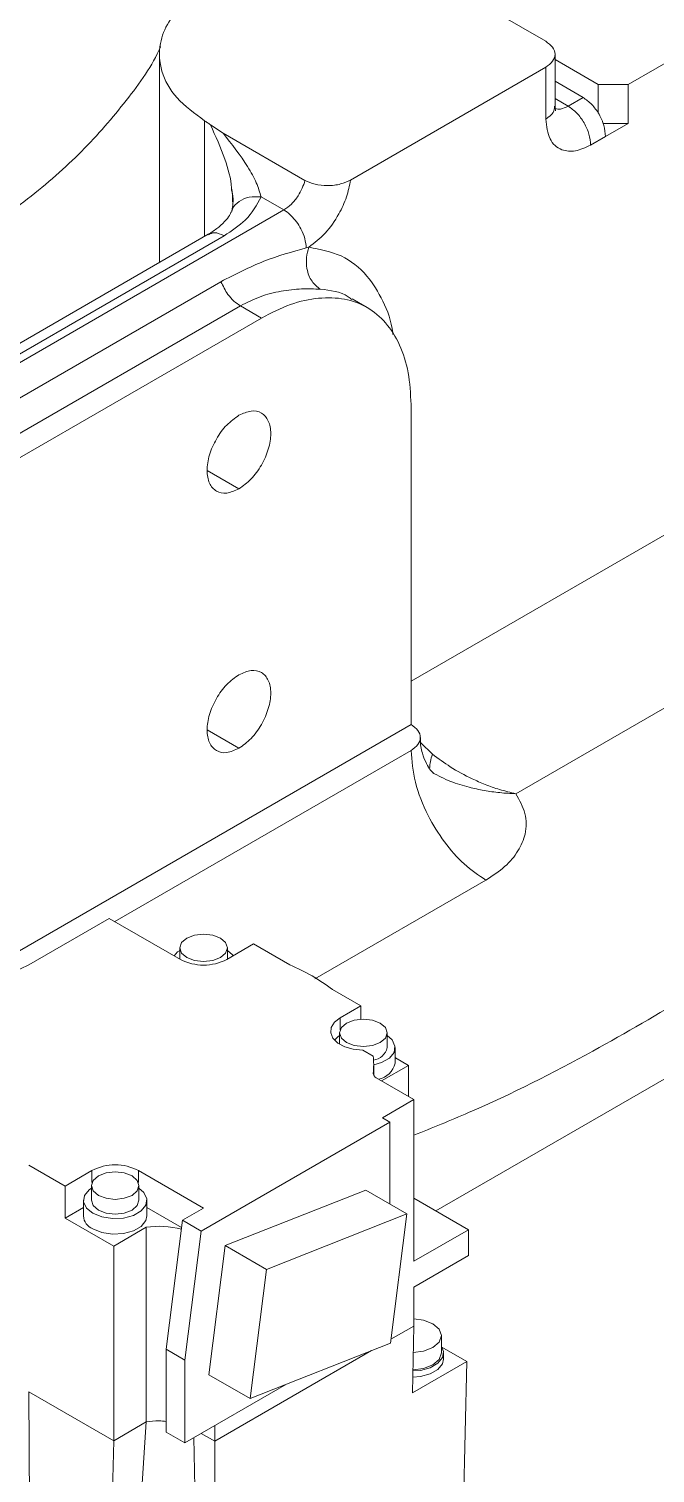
# Model space of a CAD drawing. Header units: millimetres. Extents: x 169 to 14583, y -399 to 10804.
# Drawn here: x 11900.5 to 11959.7, y 7914.5 to 8050.9 of the extents above; entities that cross this region are included whole.
import ezdxf

# ---------------------------------------------------------------- set-up
doc = ezdxf.new("R2010")
doc.units = ezdxf.units.MM
doc.header["$LTSCALE"] = 35

msp = doc.modelspace()

# ---------------------------------------------------------------- linework, layer by layer
at = {"color": 7, "linetype": 'Continuous', "lineweight": 18}
for p, q in [((12039.886, 8093.386), (11957.154, 8045.627)), ((11930.838, 8060.412), (11949.376, 8049.71)), ((11912.87, 8048.484), (11912.87, 8028.833)), ((11950.255, 8043.586), (11950.255, 8048.485)), ((11954.326, 8045.627), (11950.255, 8047.977)), ((11930.932, 8036.613), (11949.376, 8047.26)), ((11949.376, 8047.26), (11949.376, 8042.361)), ((11952.912, 8044.402), (11950.255, 8045.935)), ((11957.154, 8045.627), (11954.326, 8045.627)), ((11954.326, 8045.627), (11954.326, 8042.934)), ((11957.154, 8045.627), (11957.154, 8041.952)), ((11951.497, 8043.585), (11950.255, 8044.303)), ((11951.497, 8043.585), (11952.912, 8044.402)), ((11917.13, 8031.292), (11917.13, 8042.21)), ((11918.883, 8041.048), (11917.696, 8041.824)), ((11926.627, 8036.577), (11918.883, 8041.048)), ((11957.154, 8041.952), (11954.786, 8041.952)), ((11955.033, 8040.727), (11957.154, 8041.952)), ((11953.619, 8039.911), (11955.033, 8040.727)), ((11924.627, 8033.789), (11922.483, 8035.028)), ((11859.278, 7996.064), (11924.627, 8033.789)), ((11917.484, 8031.496), (11861.843, 7999.375)), ((11863.343, 7999.227), (11918.984, 8031.348)), ((11926.996, 8030.266), (11926.747, 8030.197)), ((11926.996, 8030.266), (11927.002, 8030.261)), ((11918.686, 8027.014), (11855.047, 7990.275)), ((12000.288, 8026.026), (11936.648, 7989.287)), ((11920.523, 8024.728), (11856.884, 7987.99)), ((11922.506, 8023.584), (11920.523, 8024.728)), ((11932.505, 8024.574), (11931.091, 8025.39)), ((11922.506, 8023.584), (11858.866, 7986.845)), ((12080.347, 8020.88), (11938.998, 7939.281)), ((11936.648, 7985.205), (11936.648, 8015.417)), ((12007.359, 8013.778), (11946.548, 7978.673)), ((11917.38, 8009.192), (11920.385, 8007.457)), ((11936.648, 7985.205), (11844.724, 7932.139)), ((11917.38, 7984.696), (11920.385, 7982.961)), ((11908.662, 7966.6), (11936.648, 7982.756)), ((11938.669, 7982.406), (11937.577, 7983.462)), ((11927.558, 7961.179), (11943.719, 7970.508)), ((11900.534, 7962.514), (11908.137, 7966.903)), ((11908.137, 7966.903), (11914.854, 7963.025)), ((11914.796, 7964.127), (11914.796, 7963.058)), ((11919.238, 7963.025), (11921.778, 7964.491)), ((11919.296, 7963.058), (11919.296, 7964.127)), ((11921.778, 7964.491), (11925.203, 7962.514)), ((11929.243, 7960.182), (11931.904, 7958.645)), ((11931.904, 7958.645), (11929.95, 7957.517)), ((11931.904, 7958.645), (11931.904, 7957.38)), ((11929.95, 7957.517), (11929.95, 7956.381)), ((11929.892, 7956.089), (11929.892, 7955.021)), ((11934.392, 7954.7), (11934.392, 7956.089)), ((11933.068, 7953.892), (11932.079, 7954.463)), ((11935.142, 7953.231), (11935.142, 7954.7)), ((11935.142, 7953.811), (11935.185, 7953.73)), ((11933.119, 7952.077), (11933.119, 7953.061)), ((11936.415, 7953.02), (11933.87, 7951.551)), ((11936.415, 7953.02), (11935.185, 7953.73)), ((11936.415, 7950.082), (11936.415, 7953.02)), ((11933.074, 7952.289), (11933.074, 7952.212)), ((11933.365, 7951.842), (11936.91, 7949.796)), ((11936.91, 7949.796), (11933.94, 7948.081)), ((11936.91, 7949.796), (11936.91, 7934.526)), ((11934.648, 7947.673), (11916.82, 7937.382)), ((11934.648, 7947.673), (11933.94, 7948.081)), ((11934.648, 7947.673), (11934.648, 7939.921)), ((11903.959, 7941.632), (11900.534, 7943.609)), ((11906.499, 7943.098), (11903.959, 7941.632)), ((11906.499, 7943.098), (11906.499, 7941.962)), ((11917.035, 7939.547), (11910.883, 7943.098)), ((11910.883, 7943.098), (11910.883, 7941.962)), ((11903.959, 7938.611), (11903.959, 7941.632)), ((11906.441, 7941.669), (11906.441, 7940.281)), ((11910.941, 7940.281), (11910.941, 7941.669)), ((11905.691, 7940.281), (11905.691, 7938.811)), ((11911.691, 7938.811), (11911.691, 7940.281)), ((11932.369, 7941.236), (11919.1, 7936.003)), ((11932.369, 7941.236), (11936.258, 7938.991)), ((11942.072, 7937.506), (11936.91, 7940.486)), ((11905.691, 7939.61), (11903.959, 7938.611)), ((11911.691, 7939.61), (11914.966, 7937.72)), ((11915.053, 7938.402), (11917.035, 7939.547)), ((11936.258, 7938.991), (11922.989, 7933.758)), ((11934.71, 7926.806), (11936.258, 7938.991)), ((11908.554, 7935.958), (11903.959, 7938.611)), ((11911.627, 7937.732), (11908.554, 7935.958)), ((11911.627, 7937.732), (11911.627, 7919.36)), ((11913.505, 7926.226), (11915.053, 7938.402)), ((11916.82, 7937.382), (11915.053, 7938.402)), ((11936.91, 7934.526), (11942.072, 7937.506)), ((11942.072, 7937.506), (11942.072, 7935.057)), ((11915.273, 7925.205), (11916.82, 7937.382)), ((11908.554, 7917.586), (11908.554, 7935.958)), ((11919.1, 7936.003), (11917.551, 7923.818)), ((11922.989, 7933.758), (11919.1, 7936.003)), ((11942.072, 7935.057), (11936.91, 7932.077)), ((11921.44, 7921.573), (11922.989, 7933.758)), ((11936.91, 7932.077), (11936.91, 7928.402)), ((11934.755, 7927.158), (11936.91, 7928.402)), ((11936.91, 7928.402), (11936.797, 7922.099)), ((11934.71, 7926.806), (11921.44, 7921.573)), ((11939.519, 7925.871), (11939.519, 7927.504)), ((11913.505, 7926.226), (11915.273, 7925.205)), ((11913.505, 7918.402), (11913.505, 7926.226)), ((11915.273, 7917.381), (11915.273, 7925.205)), ((11918.096, 7917.541), (11932.929, 7926.104)), ((11941.925, 7925.059), (11939.558, 7926.426)), ((11939.719, 7925.299), (11939.719, 7925.871)), ((11917.551, 7923.818), (11921.44, 7921.573)), ((11936.797, 7922.099), (11941.925, 7925.059)), ((11941.925, 7925.059), (11941.153, 7891.984)), ((11924.892, 7922.934), (11915.273, 7917.381)), ((11908.554, 7917.586), (11900.534, 7922.215)), ((11900.534, 7922.215), (11900.746, 7882.654)), ((11911.627, 7919.36), (11908.554, 7917.586)), ((11908.555, 7917.585), (11911.631, 7919.36)), ((11911.631, 7919.36), (11908.909, 7879.405)), ((11911.627, 7919.36), (11911.631, 7919.36)), ((11913.505, 7918.402), (11915.273, 7917.381)), ((11918.096, 7917.541), (11918.096, 7919.011)), ((11907.642, 7878.673), (11908.555, 7917.585)), ((11908.555, 7917.585), (11908.554, 7917.586)), ((11916.136, 7917.879), (11916.515, 7896.808)), ((11916.823, 7918.276), (11918.096, 7917.541)), ((11918.096, 7899.779), (11918.096, 7917.541))]:
    msp.add_line(p, q, dxfattribs=at)
at = {"color": 7, "linetype": 'Continuous', "lineweight": 18, "flags": 128}
for points in [[(11915.455, 7963.209), (11914.968, 7963.63), (11914.796, 7964.127), (11914.968, 7964.624), (11915.455, 7965.045), (11916.185, 7965.327), (11917.046, 7965.426), (11917.907, 7965.327), (11918.637, 7965.045)], [(11918.637, 7965.045), (11919.125, 7964.624), (11919.296, 7964.127), (11919.125, 7963.63), (11918.637, 7963.209), (11917.907, 7962.927), (11917.046, 7962.828), (11916.185, 7962.927), (11915.455, 7963.209)], [(11914.254, 7963.372), (11914.589, 7963.732), (11914.796, 7963.884)], [(11919.296, 7963.884), (11919.765, 7963.471), (11919.839, 7963.372)], [(11929.95, 7957.517), (11929.412, 7957.099), (11929.105, 7956.61), (11929.055, 7956.09), (11929.266, 7955.584), (11929.721, 7955.134), (11930.381, 7954.779), (11931.19, 7954.549), (11932.079, 7954.463)], [(11930.551, 7955.17), (11930.063, 7955.591), (11929.892, 7956.089), (11930.063, 7956.586), (11930.551, 7957.007), (11931.281, 7957.289), (11932.142, 7957.387), (11933.003, 7957.289), (11933.733, 7957.007)], [(11933.733, 7957.007), (11934.221, 7956.586), (11934.392, 7956.089), (11934.221, 7955.591), (11933.733, 7955.17), (11933.003, 7954.889), (11932.142, 7954.79), (11931.281, 7954.889), (11930.551, 7955.17)], [(11929.406, 7955.411), (11929.685, 7955.694), (11929.892, 7955.846)], [(11934.392, 7955.846), (11934.861, 7955.432), (11935.131, 7954.851), (11935.04, 7954.252), (11934.599, 7953.707), (11933.863, 7953.282), (11933.119, 7953.063)], [(11907.1, 7940.751), (11906.612, 7941.172), (11906.441, 7941.669), (11906.612, 7942.166), (11907.1, 7942.588), (11907.83, 7942.869), (11908.691, 7942.968), (11909.552, 7942.869), (11910.282, 7942.588)], [(11910.282, 7942.588), (11910.77, 7942.166), (11910.941, 7941.669), (11910.77, 7941.172), (11910.282, 7940.751), (11909.552, 7940.469), (11908.691, 7940.37), (11907.83, 7940.469), (11907.1, 7940.751)], [(11906.57, 7939.057), (11905.972, 7939.549), (11905.703, 7940.13), (11905.793, 7940.729), (11906.234, 7941.274), (11906.441, 7941.427)], [(11906.441, 7940.281), (11906.612, 7939.784), (11907.1, 7939.363)], [(11910.941, 7941.427), (11911.41, 7941.013), (11911.68, 7940.432), (11911.589, 7939.833), (11911.149, 7939.288), (11910.412, 7938.862), (11909.468, 7938.608), (11908.43, 7938.556), (11907.423, 7938.712), (11906.57, 7939.057)], [(11907.1, 7939.363), (11907.83, 7939.081), (11908.691, 7938.982), (11909.552, 7939.081), (11910.282, 7939.363), (11910.77, 7939.784), (11910.941, 7940.281)], [(11906.57, 7937.587), (11907.423, 7937.242), (11908.43, 7937.086), (11909.468, 7937.139), (11910.412, 7937.393), (11911.149, 7937.818), (11911.589, 7938.363), (11911.691, 7938.811)], [(11938.713, 7928.626), (11939.309, 7928.111), (11939.519, 7927.504), (11939.309, 7926.896), (11938.713, 7926.381), (11937.821, 7926.037), (11936.866, 7925.917)], [(11936.91, 7929.089), (11937.821, 7928.97), (11938.713, 7928.626)], [(11939.519, 7926.487), (11939.707, 7926.019), (11939.618, 7925.43), (11939.185, 7924.894), (11938.461, 7924.476), (11937.532, 7924.226), (11936.834, 7924.168)], [(11936.824, 7923.596), (11937.532, 7923.654), (11938.461, 7923.904), (11939.185, 7924.322), (11939.618, 7924.858), (11939.719, 7925.299)], [(11936.836, 7924.284), (11937.821, 7924.404), (11938.713, 7924.748), (11939.309, 7925.263), (11939.519, 7925.871)]]:
    msp.add_lwpolyline(points, dxfattribs=at)
at = {"color": 7, "linetype": 'Continuous', "lineweight": 18}
for centre, radius, start, end in [((11908.083, 7944.772), 19.281, 113.04957, 126.94507), ((11917.046, 7967.255), 4.765, 242.60967, 297.39033), ((11917.654, 7944.772), 19.281, 53.05495, 66.95041), ((11926.352, 7953.061), 6.767, 353.44326, 7.04895), ((11932.929, 7955.012), 1.496, 276.67562, 347.9915), ((11933.225, 7953.64), 1.96, 280.69586, 347.95352), ((11933.557, 7952.285), 0.482, 179.56537, 246.58556), ((11908.691, 7938.867), 4.765, 62.60967, 117.39033), ((11907.116, 7938.906), 1.428, 183.79655, 247.52359), ((11912.866, 7930.191), 7.642, 74.22036, 99.3281)]:
    msp.add_arc(centre, radius, start, end, dxfattribs=at)
for points, knots in [([(11917.13, 8042.21), (11916.186, 8042.906), (11914.299, 8044.298), (11912.91, 8046.862), (11912.757, 8049.335), (11913.644, 8051.552), (11915.179, 8053.453), (11916.764, 8054.495), (11917.556, 8055.016)], [0, 0, 0, 0, 0.1865594, 0.3731188, 0.5596782, 0.70645213, 0.85322607, 1, 1, 1, 1]), ([(11854.941, 8017.092), (11857.92, 8017.602), (11863.884, 8018.621), (11872.377, 8020.876), (11880.401, 8023.626), (11887.828, 8026.894), (11894.574, 8030.621), (11900.542, 8034.764), (11905.692, 8039.266), (11909.807, 8044.091), (11912.23, 8047.439), (11912.979, 8049.194), (11912.985, 8049.209)], [0, 0, 0, 0, 0.1109004, 0.2220986, 0.3330014, 0.4438968, 0.5550991, 0.6660028, 0.7768982, 0.8881005, 0.9990042, 1, 1, 1, 1]), ([(11949.376, 8047.26), (11949.621, 8047.44), (11950.11, 8047.798), (11950.327, 8048.485), (11950.111, 8049.172), (11949.621, 8049.53), (11949.376, 8049.71)], [0, 0, 0, 0, 0.24998, 0.4999797, 0.7497887, 1, 1, 1, 1]), ([(11952.912, 8044.402), (11953.19, 8044.204), (11953.745, 8043.808), (11954.448, 8042.839), (11954.934, 8041.746), (11955, 8041.067), (11955.033, 8040.727)], [0, 0, 0, 0, 0.2502322, 0.5000223, 0.7500215, 1, 1, 1, 1]), ([(11949.376, 8042.361), (11949.66, 8042.563), (11950.167, 8042.925), (11950.195, 8043.386), (11950.207, 8043.589)], [0, 0, 0, 0, 0.5595117, 1, 1, 1, 1]), ([(11950.298, 8043.159), (11950.302, 8043.152), (11950.319, 8043.121), (11950.261, 8043.289), (11950.256, 8043.517), (11950.255, 8043.586)], [0, 0, 0, 0, 0.1813185, 0.7508211, 1, 1, 1, 1]), ([(11950.269, 8043.357), (11950.434, 8043.324), (11950.803, 8043.25), (11951.25, 8043.466), (11951.497, 8043.585)], [0, 0, 0, 0, 0.4461385, 1, 1, 1, 1]), ([(11917.696, 8041.824), (11917.594, 8041.898), (11917.412, 8042.03), (11917.216, 8042.155), (11917.13, 8042.21)], [0, 0, 0, 0, 0.5599905, 1, 1, 1, 1]), ([(11917.696, 8041.824), (11918.18, 8040.753), (11919.065, 8038.796), (11919.636, 8036.688), (11919.699, 8035.803), (11919.702, 8035.763)], [0, 0, 0, 0, 0.5361887, 0.9795456, 1, 1, 1, 1]), ([(11918.883, 8041.048), (11919.711, 8039.995), (11920.94, 8038.431), (11922.081, 8036.345), (11922.351, 8035.458), (11922.483, 8035.028)], [0, 0, 0, 0, 0.51473285, 0.76455123, 1, 1, 1, 1]), ([(11949.376, 8042.361), (11949.458, 8041.691), (11949.622, 8040.35), (11950.751, 8039.386), (11952.153, 8039.243), (11953.13, 8039.688), (11953.619, 8039.911)], [0, 0, 0, 0, 0.2796532, 0.5592116, 0.779632, 1, 1, 1, 1]), ([(11919.668, 8035.773), (11919.706, 8035.622), (11919.837, 8035.095), (11919.844, 8034.365), (11919.752, 8033.931), (11919.706, 8033.714)], [0, 0, 0, 0, 0.16720682, 0.58379439, 1, 1, 1, 1]), ([(11919.702, 8035.763), (11919.751, 8035.351), (11919.8, 8034.935), (11919.792, 8034.556), (11919.792, 8034.552)], [0, 0, 0, 0, 0.9906771, 1, 1, 1, 1]), ([(11924.629, 8033.79), (11924.873, 8033.959), (11925.36, 8034.297), (11925.956, 8035.053), (11926.393, 8035.834), (11926.549, 8036.329), (11926.627, 8036.577)], [0, 0, 0, 0, 0.27976655, 0.55953311, 0.77976656, 1, 1, 1, 1]), ([(11930.932, 8036.613), (11930.635, 8036.472), (11930.174, 8036.254), (11929.392, 8036.114), (11928.571, 8036.063), (11927.545, 8036.16), (11926.929, 8036.44), (11926.627, 8036.577)], [0, 0, 0, 0, 0.2386422, 0.3707744, 0.510875, 0.7607018, 1, 1, 1, 1]), ([(11926.996, 8030.266), (11927.524, 8030.675), (11928.58, 8031.494), (11929.801, 8033.253), (11930.613, 8035.02), (11930.826, 8036.082), (11930.932, 8036.613)], [0, 0, 0, 0, 0.2797394, 0.5594274, 0.7797279, 1, 1, 1, 1]), ([(11922.483, 8035.028), (11922.071, 8034.262), (11921.335, 8032.894), (11919.703, 8031.821), (11918.984, 8031.348)], [0, 0, 0, 0, 0.55943069, 1, 1, 1, 1]), ([(11922.483, 8035.028), (11922.097, 8035.04), (11921.327, 8035.066), (11920.38, 8034.616), (11919.815, 8034.1), (11919.738, 8033.718), (11919.723, 8033.643)], [0, 0, 0, 0, 0.30855681, 0.61711362, 0.92567043, 1, 1, 1, 1]), ([(11919.683, 8033.655), (11919.648, 8033.573), (11919.546, 8033.336), (11919.214, 8032.844), (11918.557, 8032.199), (11917.901, 8031.74), (11917.524, 8031.52), (11917.484, 8031.496)], [0, 0, 0, 0, 0.1437972, 0.4160126, 0.7059508, 0.9692786, 1, 1, 1, 1]), ([(11924.628, 8033.789), (11924.628, 8033.79), (11924.628, 8033.79), (11924.629, 8033.79), (11924.629, 8033.79)], [0, 0, 0, 0, 0.56, 1, 1, 1, 1]), ([(11924.63, 8033.788), (11924.63, 8033.788), (11924.629, 8033.789), (11924.628, 8033.789), (11924.628, 8033.789)], [0, 0, 0, 0, 0.56, 1, 1, 1, 1]), ([(11924.63, 8033.788), (11924.63, 8033.788), (11924.629, 8033.788), (11924.629, 8033.789), (11924.628, 8033.789)], [0, 0, 0, 0, 0.5964163, 1, 1, 1, 1]), ([(11925.334, 8033.242), (11925.205, 8033.361), (11924.975, 8033.573), (11924.736, 8033.722), (11924.63, 8033.788)], [0, 0, 0, 0, 0.5598591, 1, 1, 1, 1]), ([(11926.748, 8030.197), (11926.717, 8030.488), (11926.655, 8031.07), (11926.298, 8031.938), (11925.847, 8032.684), (11925.505, 8033.056), (11925.334, 8033.242)], [0, 0, 0, 0, 0.2797785, 0.5595571, 0.7797785, 1, 1, 1, 1]), ([(11918.984, 8031.348), (11918.667, 8031.493), (11918.1, 8031.751), (11917.687, 8031.544), (11917.505, 8031.453)], [0, 0, 0, 0, 0.5595699, 1, 1, 1, 1]), ([(11926.747, 8030.197), (11925.418, 8029.832), (11922.742, 8029.099), (11920.044, 8027.712), (11918.686, 8027.014)], [0, 0, 0, 0, 0.4968367, 1, 1, 1, 1]), ([(11928.076, 8026.302), (11927.793, 8026.523), (11927.206, 8026.985), (11926.778, 8028.135), (11926.716, 8029.294), (11926.909, 8029.947), (11927.002, 8030.261)], [0, 0, 0, 0, 0.2701894, 0.5623386, 0.7896762, 1, 1, 1, 1]), ([(11934.929, 8022.038), (11934.925, 8022.083), (11934.819, 8023.293), (11934.042, 8025.239), (11932.489, 8027.809), (11930.149, 8029.668), (11928.051, 8030.063), (11927.002, 8030.261)], [0, 0, 0, 0, 0.008682, 0.2362885, 0.4638662, 0.7319397, 1, 1, 1, 1]), ([(11920.523, 8024.728), (11920.317, 8024.869), (11919.904, 8025.149), (11919.215, 8025.917), (11918.887, 8026.598), (11918.686, 8027.014)], [0, 0, 0, 0, 0.28064991, 0.56129982, 1, 1, 1, 1]), ([(11928.076, 8026.302), (11927.5, 8026.328), (11926.356, 8026.381), (11924.374, 8026.161), (11922.386, 8025.672), (11921.143, 8025.042), (11920.523, 8024.728)], [0, 0, 0, 0, 0.25355231, 0.50439185, 0.7529598, 1, 1, 1, 1]), ([(11931.052, 8025.33), (11930.942, 8025.421), (11930.135, 8026.082), (11929.03, 8026.2), (11928.076, 8026.302)], [0, 0, 0, 0, 0.1369166, 1, 1, 1, 1]), ([(11936.648, 8015.417), (11936.596, 8016.449), (11936.49, 8018.525), (11935.632, 8021.112), (11934.338, 8023.219), (11932.57, 8024.684), (11930.418, 8025.483), (11927.947, 8025.552), (11925.277, 8025.001), (11923.426, 8024.054), (11922.506, 8023.584)], [0, 0, 0, 0, 0.1242211, 0.2500121, 0.3757498, 0.4999965, 0.6241912, 0.749955, 0.8757206, 1, 1, 1, 1]), ([(12007.359, 8013.778), (12006.639, 8011.264), (12005.198, 8006.235), (12001.792, 7998.838), (11997.502, 7991.603), (11992.259, 7984.577), (11986.146, 7977.841), (11979.219, 7971.427), (11971.534, 7965.365), (11963.101, 7959.641), (11953.331, 7953.99), (11944.617, 7949.531), (11938.648, 7947.125), (11936.91, 7946.425)], [0, 0, 0, 0, 0.0945372, 0.1890752, 0.2836132, 0.3781504, 0.4726876, 0.5655382, 0.6583888, 0.7512386, 0.8440885, 0.9546144, 1, 1, 1, 1]), ([(11938.8, 7980.581), (11938.798, 7980.582), (11938.794, 7980.583), (11938.495, 7980.88), (11938.076, 7981.511), (11937.692, 7982.506), (11937.494, 7983.405), (11937.541, 7983.907), (11937.548, 7983.978)], [0, 0, 0, 0, 0.10556056, 0.27998065, 0.47845263, 0.70645207, 0.95828296, 1, 1, 1, 1]), ([(11943.719, 7970.508), (11943.028, 7970.975), (11941.647, 7971.909), (11939.748, 7974.076), (11938.109, 7976.724), (11936.894, 7979.793), (11936.73, 7981.768), (11936.648, 7982.756)], [0, 0, 0, 0, 0.1867813, 0.3735626, 0.5603439, 0.780172, 1, 1, 1, 1]), ([(11938.669, 7982.406), (11938.593, 7982.168), (11938.439, 7981.682), (11938.434, 7981.33), (11938.432, 7981.151)], [0, 0, 0, 0, 0.4912682, 1, 1, 1, 1]), ([(11946.548, 7978.673), (11946.039, 7978.794), (11945.066, 7979.027), (11943.684, 7979.521), (11942.107, 7980.206), (11940.392, 7981.132), (11939.221, 7981.997), (11938.669, 7982.406)], [0, 0, 0, 0, 0.1820876, 0.3478567, 0.4973346, 0.762537, 1, 1, 1, 1]), ([(11946.548, 7978.673), (11946.043, 7978.697), (11945.038, 7978.747), (11943.559, 7978.96), (11941.987, 7979.3), (11940.276, 7979.823), (11939.225, 7980.368), (11938.669, 7980.657)], [0, 0, 0, 0, 0.1742751, 0.34698, 0.5174823, 0.7447226, 1, 1, 1, 1]), ([(11943.719, 7970.508), (11944.348, 7970.922), (11945.604, 7971.749), (11946.848, 7973.251), (11947.561, 7974.95), (11947.588, 7976.822), (11946.895, 7978.056), (11946.548, 7978.673)], [0, 0, 0, 0, 0.186722, 0.3734721, 0.5601858, 0.7801012, 1, 1, 1, 1]), ([(11911.631, 7919.36), (11912.031, 7919.413), (11912.655, 7919.494), (11913.281, 7919.432), (11913.505, 7919.41)], [0, 0, 0, 0, 0.6413258, 1, 1, 1, 1])]:
    msp.add_open_spline(points, degree=3, knots=knots, dxfattribs=at)
for points in [[(11953.619, 8039.911), (11953.587, 8040.25), (11953.523, 8040.929), (11953.033, 8042.022), (11952.331, 8042.993), (11951.775, 8043.388), (11951.497, 8043.585)], [(11920.385, 8014.398), (11919.991, 8014.119), (11919.205, 8013.56), (11918.204, 8012.18), (11917.536, 8010.647), (11917.301, 8009.148), (11917.536, 8007.919), (11918.204, 8007.158), (11919.205, 8006.933), (11919.991, 8007.282), (11920.385, 8007.457)], [(11920.385, 8007.457), (11920.778, 8007.737), (11921.565, 8008.295), (11922.565, 8009.675), (11923.233, 8011.208), (11923.468, 8012.708), (11923.233, 8013.936), (11922.565, 8014.698), (11921.565, 8014.923), (11920.778, 8014.573), (11920.385, 8014.398)], [(11920.385, 7989.902), (11919.991, 7989.623), (11919.205, 7989.064), (11918.204, 7987.684), (11917.536, 7986.151), (11917.301, 7984.651), (11917.536, 7983.423), (11918.204, 7982.661), (11919.205, 7982.436), (11919.991, 7982.786), (11920.385, 7982.961)], [(11920.385, 7982.961), (11920.778, 7983.24), (11921.565, 7983.799), (11922.565, 7985.179), (11923.233, 7986.712), (11923.468, 7988.211), (11923.233, 7989.44), (11922.565, 7990.201), (11921.565, 7990.426), (11920.778, 7990.077), (11920.385, 7989.902)], [(11936.648, 7982.756), (11936.894, 7982.935), (11937.386, 7983.293), (11937.597, 7983.98), (11937.386, 7984.668), (11936.894, 7985.026), (11936.648, 7985.205)]]:
    msp.add_open_spline(points, degree=3, dxfattribs=at)

doc.saveas('drawing.dxf')
